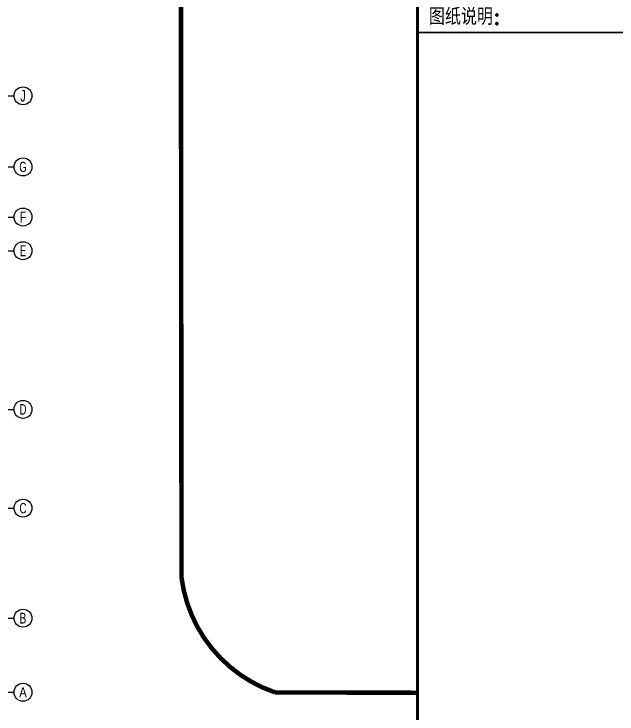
# Model space of a CAD drawing. Extents: x -12047294 to -5625356, y -1456591 to -622873.
# Drawn here: x -5982539 to -5942271, y -754677 to -707908 of the extents above; entities that cross this region are included whole.
import ezdxf
from ezdxf.enums import TextEntityAlignment as Align

# ---------------------------------------------------------------- set-up
doc = ezdxf.new("R2010")
doc.units = 0
doc.header["$LTSCALE"] = 10
doc.header["$MEASUREMENT"] = 0
doc.linetypes.add('DASHDOT', pattern=[1, 0.5, -0.25, 0, -0.25])
for name, color, linetype in [('A-DIMAXIS', 3, 'Continuous'), ('AXIS_TEXT', 7, 'Continuous'), ('A用地红线', 10, 'Continuous'), ('图框', 7, 'Continuous')]:
    doc.layers.add(name, color=color, linetype=linetype)
doc.styles.add('_TCH_AXIS', font='tjromand.shx', dxfattribs={"bigfont": 'tjhts.shx'})
doc.styles.add('COMPLEX', font='COMPLEX')
doc.styles.add('TKZ1_tjhts.shx', font='tjromant.shx', dxfattribs={"bigfont": 'tjhts.shx'})

# ---------------------------------------------------------------- blocks, each defined once
blk = doc.blocks.new('fdfDASFDF#$#R$Rv44')
at = {"layer": '图框'}
for points, const_width, elevation in [([(-5955587, -644044), (-5955587, -767194)], 200, -100), ([(-5955587, -709144), (-5937540, -709144)], 100, -200)]:
    blk.add_lwpolyline(points, dxfattribs=dict(at, const_width=const_width, elevation=elevation))
at = {"layer": '图框', "style": 'TKZ1_tjhts.shx'}
blk.add_text('图纸说明:', height=1125, dxfattribs=at).set_placement((-5952429, -708079, -300), align=Align.MIDDLE_CENTER)
blk = doc.blocks.new('_AXISO')
blk.add_circle((0, 0), 0.5)
at = {"layer": 'AXIS_TEXT', "style": 'COMPLEX', "width": 1.041667}
blk.add_attdef('A', text='', height=0.56, dxfattribs=at).set_placement((-0.25, -0.28), (0.25, -0.28), align=Align.FIT)

msp = doc.modelspace()

# ---------------------------------------------------------------- linework, layer by layer
at = {"layer": 'A-DIMAXIS'}
for p, q in [((-5988539.2, -713373.4), (-5982539.2, -713373.4)), ((-5988539.2, -718123.4), (-5982539.2, -718123.4)), ((-5988539.2, -721473.4), (-5982539.2, -721473.4)), ((-5988539.2, -723723.4), (-5982539.2, -723723.4)), ((-5988539.2, -734323.4), (-5982539.2, -734323.4)), ((-5988539.2, -740923.4), (-5982539.2, -740923.4)), ((-5988539.2, -748273.4), (-5982539.2, -748273.4)), ((-5988539.2, -753223.4), (-5982539.2, -753223.4))]:
    msp.add_line(p, q, dxfattribs=at)
at = {"layer": 'A用地红线', "color": 14, "linetype": 'DASHDOT', "ltscale": 3, "const_width": 300, "elevation": -100}
msp.add_lwpolyline([(-5955586.8, -658901.2), (-5960582.9, -658937.7, 0.3949351), (-5971429.6, -669084.3), (-5971353.3, -745564, 0.2860921), (-5965103.6, -753234.5), (-5955586.8, -753257.5)], format="xyb", dxfattribs=at)
at = {"layer": 'Defpoints', "color": 251, "elevation": -100}
msp.add_lwpolyline([(-6126086.8, -623023.5), (-5955586.8, -623023.5), (-5955586.8, -793223.5), (-6126086.8, -793223.5)], close=True, dxfattribs=at)

# ---------------------------------------------------------------- block references
at = {"layer": 'A-DIMAXIS'}
ref = msp.add_blockref('_AXISO', (-5981939.2, -713373.4), dxfattribs=dict(at, xscale=1200, yscale=1200, zscale=1200))
ref.add_attrib('A', 'J', dxfattribs={"height": 758.4, "style": '_TCH_AXIS'}).set_placement((-5982119.8, -713752.6), (-5981758.7, -713752.6), align=Align.FIT)
ref = msp.add_blockref('_AXISO', (-5981939.2, -718123.4), dxfattribs=dict(at, xscale=1200, yscale=1200, zscale=1200))
ref.add_attrib('A', 'G', dxfattribs={"height": 683.5, "style": '_TCH_AXIS'}).set_placement((-5982183.3, -718465.2), (-5981695.1, -718465.2), align=Align.FIT)
ref = msp.add_blockref('_AXISO', (-5981939.2, -721473.4), dxfattribs=dict(at, xscale=1200, yscale=1200, zscale=1200))
ref.add_attrib('A', 'F', dxfattribs={"height": 729.3, "style": '_TCH_AXIS', "width": 0.923077}).set_placement((-5982147.6, -721838.1), (-5981730.9, -721838.1), align=Align.FIT)
ref = msp.add_blockref('_AXISO', (-5981939.2, -723723.4), dxfattribs=dict(at, xscale=1200, yscale=1200, zscale=1200))
ref.add_attrib('A', 'E', dxfattribs={"height": 729.3, "style": '_TCH_AXIS', "width": 0.923077}).set_placement((-5982147.6, -724088.1), (-5981730.9, -724088.1), align=Align.FIT)
ref = msp.add_blockref('_AXISO', (-5981939.2, -734323.4), dxfattribs=dict(at, xscale=1200, yscale=1200, zscale=1200))
ref.add_attrib('A', 'D', dxfattribs={"height": 698.9, "style": '_TCH_AXIS'}).set_placement((-5982172.2, -734672.9), (-5981706.3, -734672.9), align=Align.FIT)
ref = msp.add_blockref('_AXISO', (-5981939.2, -740923.4), dxfattribs=dict(at, xscale=1200, yscale=1200, zscale=1200))
ref.add_attrib('A', 'C', dxfattribs={"height": 683.5, "style": '_TCH_AXIS'}).set_placement((-5982183.3, -741265.2), (-5981695.1, -741265.2), align=Align.FIT)
ref = msp.add_blockref('_AXISO', (-5981939.2, -748273.4), dxfattribs=dict(at, xscale=1200, yscale=1200, zscale=1200))
ref.add_attrib('A', 'B', dxfattribs={"height": 714.2, "style": '_TCH_AXIS', "width": 0.928571}).set_placement((-5982160.3, -748630.5), (-5981718.2, -748630.5), align=Align.FIT)
ref = msp.add_blockref('_AXISO', (-5981939.2, -753223.4), dxfattribs=dict(at, xscale=1200, yscale=1200, zscale=1200))
ref.add_attrib('A', 'A', dxfattribs={"height": 668.2, "style": '_TCH_AXIS'}).set_placement((-5982193.8, -753557.5), (-5981684.7, -753557.5), align=Align.FIT)
at = {"layer": '图框'}
msp.add_blockref('fdfDASFDF#$#R$Rv44', (0, 0), dxfattribs=at)

doc.saveas('drawing.dxf')
